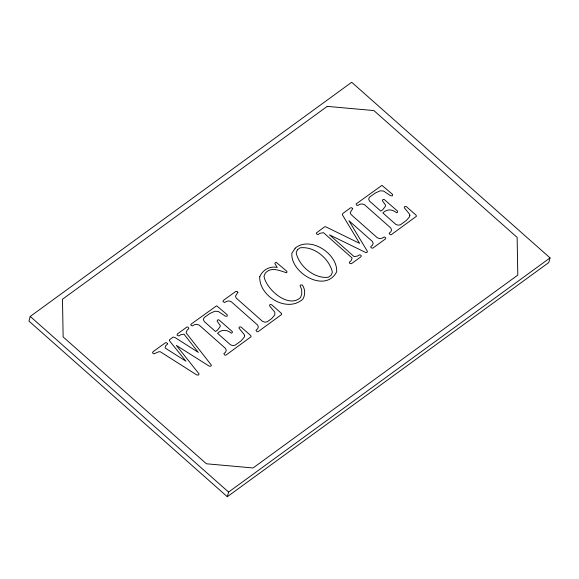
<?xml version="1.0" encoding="UTF-8"?>
<svg xmlns="http://www.w3.org/2000/svg" width="579" height="579" viewBox="0 0 579 579"><rect width="100%" height="100%" fill="white"/><g stroke="black" fill="none" stroke-linecap="round" stroke-linejoin="round"><path stroke-width="0.87" d="M30.231 316.445L28.95 321.099L227.308 496.731L548.769 262.555L550.05 257.901L351.692 82.269L30.231 316.445L228.589 492.07L227.308 496.731M228.589 492.07L550.05 257.901M259.754 276.733C258.849 296.325 287.452 313.348 302.933 299.039C305.466 294.704 305.176 289.145 302.404 284.998L300.392 285.013L300.117 285.816L301.681 289.587L301.753 294.364L300.494 297.577C288.255 309.02 265.92 288.928 264.01 276.255L265.225 273.223C271.348 266.181 279.99 270.972 286.728 272.767L286.989 271.428L276.234 262.352L275.119 262.786L274.902 263.633L277.225 267.484C269.959 265.732 262.577 269.923 259.754 276.733M167.483 343.528L167.469 344.208L165.775 345.677L165.095 347.588L165.391 348.174L185.91 361.187L169.379 340.655L169.553 339.685L173.157 337.058L174.901 337.477L198.308 352.379L183.984 334.177L180.764 334.756L178.817 335.965L177.015 335.06L177.463 333.924L186.937 327.019L188.023 327.077L188.863 328.626L187.191 330.073L186.112 332.853L211.263 364.973L211.277 365.812L210.039 366.377L209.12 366.073L176.356 345.417L199.002 373.831L198.691 374.975L196.867 374.997L160.397 351.815L158.849 351.714L154.021 353.841L152.994 353.4L152.523 352.466L153.261 351.547L165.435 342.761L166.303 342.638L167.483 343.528M237.889 292.294L235.472 296.13L236.297 298.134L262.598 321.425L265.001 322.206L267.295 321.765L271.732 318.53L274.815 314.911L274.815 312.226L269.517 305.813L269.872 304.706L270.711 304.402L271.935 304.967L281.495 313.427L281.698 314.433L258.06 331.731L256.931 331.702L255.976 330.24L257.669 328.778L258.343 326.983L257.561 325.014L231.26 301.731L228.908 300.914L226.621 301.355L224.703 302.513L222.958 301.623L223.407 300.378L235.762 291.454L236.934 291.375L237.889 292.294M352.712 208.65L350.244 212.522L351.069 214.534L377.334 237.788L379.744 238.642L382.082 238.172L384.326 236.956L385.773 237.926L385.556 238.852L372.833 248.123L371.754 248.065L370.806 247.298L370.799 246.618L372.463 245.178L373.18 243.354L372.348 241.421L348.934 220.693L367.39 251.322L367.166 252.249L366.051 252.676L329.516 234.842L354.109 256.627L357.569 256.027L359.508 254.84L360.869 255.223L361.303 255.983L360.847 256.852L351.41 263.727L349.673 263.307L349.34 262.251L351.04 260.782L352.162 258.046L323.516 232.686L320.013 233.315L318.066 234.517L316.648 234.061L316.3 233.011L324.58 226.83L325.702 226.78L359.595 243.339L342.312 214.679L342.906 213.405L350.584 207.81L351.706 207.76L352.712 208.65M244.562 335.719L244.215 337.195L241.132 340.821L235.161 345.171L232.874 345.612L230.565 344.838L217.545 333.301C221.699 329.19 227.12 329.552 231.368 333.214L232.338 332.585L232.28 331.557L218.913 319.869L217.646 319.869L217.111 321.099L220.201 325.47L220.215 326.527L217.516 330.088L215.54 331.528L204.221 321.504L203.388 319.507L204.105 317.676L209.83 313.507L214.838 311.241L218.254 311.437L225.361 316.163L227.048 316.243L227.352 314.867L216.647 305.77L190.781 324.378L191.128 325.434L192.525 325.905L194.443 324.71L196.78 324.32L199.183 325.101L225.484 348.384L226.266 350.353L225.549 352.177L223.849 353.646L224.804 355.108L225.933 355.13L251.098 336.717L250.845 335.675L241.052 327.005L239.272 326.997L238.961 328.141L244.215 334.51L244.562 335.719M409.86 215.308L409.505 216.792L406.429 220.411L400.458 224.761L398.171 225.202L395.862 224.428L382.835 212.898C386.989 208.78 392.41 209.142 396.658 212.804L397.635 212.175L397.57 211.147L384.203 199.458L382.943 199.458L382.401 200.689L385.491 205.06L385.505 206.117L382.813 209.678L380.83 211.118L369.511 201.101L368.678 199.096L369.395 197.273L375.12 193.104L380.128 190.831L383.551 191.027L390.659 195.76L392.338 195.832L392.642 194.464L381.937 185.36L356.071 203.974L356.418 205.024L357.815 205.494L359.74 204.307L362.07 203.909L364.473 204.691L390.774 227.981L391.556 229.943L390.839 231.766L389.146 233.236L390.101 234.698L391.223 234.719L416.395 216.314L416.142 215.265L406.342 206.594L404.562 206.587L404.258 207.731L409.512 214.1L409.86 215.308M297.389 249.795L296.18 252.748C298.938 266.202 314.527 279.071 328.431 277.232L331.108 275.278L332.404 272.188C329.263 258.552 314.354 246.061 300.125 247.805L297.389 249.795M295.16 248.188L291.874 253.262C290.282 272.875 325.543 293.654 336.667 271.783C337.803 253.848 310.214 235.515 295.16 248.188M327.229 106.377L62.489 299.234L63.14 336.935L206.399 463.779L253.052 467.962L517.8 275.112L517.141 237.412L373.882 110.567L327.229 106.377"/></g></svg>
